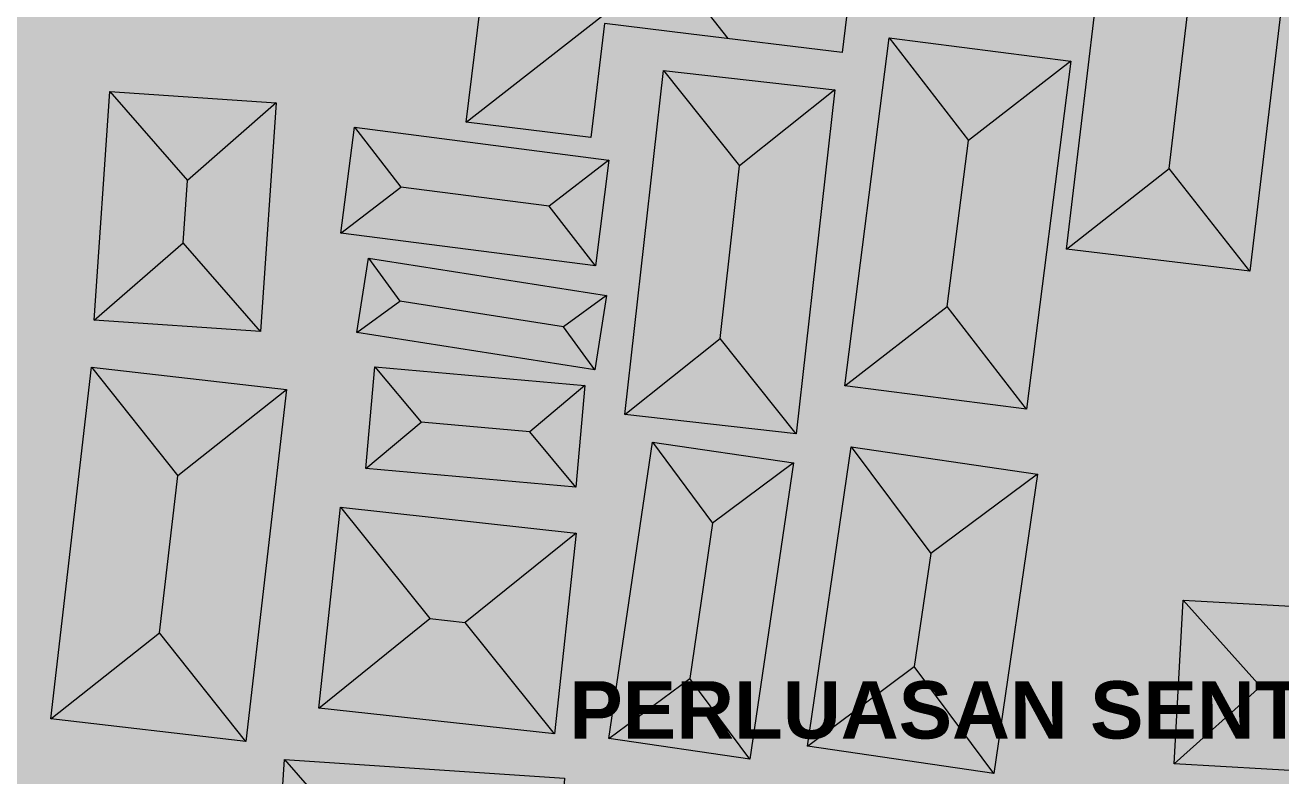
# Model space of a CAD drawing. Header units: metres. Extents: x 305909 to 307171, y 9156037 to 9156671.
# Drawn here: x 306449.9 to 306506.8, y 9156467 to 9156501 of the extents above; entities that cross this region are included whole.
import ezdxf
from ezdxf.enums import TextEntityAlignment as Align

# ---------------------------------------------------------------- set-up
doc = ezdxf.new("R2010")
doc.units = ezdxf.units.M
for name, color, linetype, lineweight, true_color in [('B-BANGUNAN_PERMUKIMAN', 7, 'Continuous', 13, 0xf0cd8c), ('B-BAYANGAN', 7, 'Continuous', 0, 0x76786c), ('T-BANGUNAN_KLASTER_PERLUASAN', 7, 'Continuous', 13, 0xf3b978), ('T-LABEL_ZONA', 7, 'Continuous', 0, 0x3c3c3c), ('Z-R-UP', 7, 'Continuous', 0, 0xffecc8)]:
    doc.layers.add(name, color=color, linetype=linetype, lineweight=lineweight, true_color=true_color)
doc.styles.add('ARIALB', font='arialbd.ttf')

msp = doc.modelspace()

# ---------------------------------------------------------------- hatches: boundary and pattern name
at = {"layer": 'B-BANGUNAN_PERMUKIMAN', "true_color": 0xe18359}
h = msp.add_hatch(color=23, dxfattribs=at)
h.dxf.hatch_style = 1
h.paths.add_polyline_path([(306479.75, 9156509.103), (306479.108, 9156503.836), (306469.906, 9156496.632), (306470.535, 9156501.795), (306472.546, 9156518.305), (306479.75, 9156509.103)])
at = {"layer": 'B-BANGUNAN_PERMUKIMAN', "true_color": 0xb06646}
h = msp.add_hatch(color=25, dxfattribs=at)
h.dxf.hatch_style = 1
h.paths.add_polyline_path([(306486.941, 9156499.797), (306481.778, 9156500.425), (306479.108, 9156503.836), (306479.75, 9156509.103), (306486.774, 9156514.602), (306488.715, 9156514.366), (306486.941, 9156499.797)])
at = {"layer": 'B-BANGUNAN_PERMUKIMAN', "true_color": 0xe7875c}
h = msp.add_hatch(color=23, dxfattribs=at)
h.dxf.hatch_style = 1
h.paths.add_polyline_path([(306499.026, 9156506.856), (306502.687, 9156502.204), (306501.773, 9156494.536), (306497.121, 9156490.875), (306499.026, 9156506.856)])
at = {"layer": 'B-BANGUNAN_PERMUKIMAN', "true_color": 0xb46847}
h = msp.add_hatch(color=25, dxfattribs=at)
h.dxf.hatch_style = 1
h.paths.add_polyline_path([(306505.434, 9156489.884), (306501.773, 9156494.536), (306502.687, 9156502.204), (306507.339, 9156505.865), (306507.339, 9156505.865), (306505.434, 9156489.884)])
at = {"layer": 'B-BANGUNAN_PERMUKIMAN', "true_color": 0xb76a49}
h = msp.add_hatch(color=35, dxfattribs=at)
h.dxf.hatch_style = 1
h.paths.add_polyline_path([(306479.108, 9156503.836), (306481.778, 9156500.425), (306479.984, 9156500.644), (306476.179, 9156501.107), (306475.55, 9156495.944), (306469.906, 9156496.632), (306469.906, 9156496.632), (306479.108, 9156503.836)])
at = {"layer": 'B-BANGUNAN_PERMUKIMAN', "true_color": 0xe8875c}
h = msp.add_hatch(color=23, dxfattribs=at)
h.dxf.hatch_style = 1
h.paths.add_polyline_path([(306492.673, 9156495.808), (306491.713, 9156488.279), (306487.067, 9156484.684), (306487.067, 9156484.684), (306489.078, 9156500.453), (306492.673, 9156495.808)])
at = {"layer": 'B-BANGUNAN_PERMUKIMAN', "true_color": 0xe2835a}
h = msp.add_hatch(color=23, dxfattribs=at)
h.dxf.hatch_style = 1
h.paths.add_polyline_path([(306497.318, 9156499.402), (306492.673, 9156495.808), (306489.078, 9156500.453), (306497.318, 9156499.402)])
at = {"layer": 'B-BANGUNAN_PERMUKIMAN', "true_color": 0xb36847}
h = msp.add_hatch(color=25, dxfattribs=at)
h.dxf.hatch_style = 1
h.paths.add_polyline_path([(306495.307, 9156483.633), (306491.713, 9156488.279), (306492.673, 9156495.808), (306497.318, 9156499.402), (306495.307, 9156483.633)])
at = {"layer": 'B-BANGUNAN_PERMUKIMAN', "true_color": 0xe7875c}
h = msp.add_hatch(color=23, dxfattribs=at)
h.dxf.hatch_style = 1
h.paths.add_polyline_path([(306478.85, 9156498.974), (306482.296, 9156494.653), (306481.414, 9156486.833), (306477.092, 9156483.388), (306478.85, 9156498.974)])
at = {"layer": 'B-BANGUNAN_PERMUKIMAN', "true_color": 0xe2835a}
h = msp.add_hatch(color=23, dxfattribs=at)
h.dxf.hatch_style = 1
h.paths.add_polyline_path([(306484.32, 9156498.358), (306486.617, 9156498.098), (306486.617, 9156498.098), (306482.296, 9156494.653), (306478.85, 9156498.974), (306484.32, 9156498.358)])
at = {"layer": 'B-BANGUNAN_PERMUKIMAN', "true_color": 0xe6865b}
h = msp.add_hatch(color=23, dxfattribs=at)
h.dxf.hatch_style = 1
h.paths.add_polyline_path([(306453.755, 9156498.028), (306453.755, 9156498.028), (306457.265, 9156493.998), (306457.071, 9156491.176), (306453.041, 9156487.666), (306453.755, 9156498.028)])
at = {"layer": 'B-BANGUNAN_PERMUKIMAN', "true_color": 0xe3845a}
h = msp.add_hatch(color=23, dxfattribs=at)
h.dxf.hatch_style = 1
h.paths.add_polyline_path([(306457.265, 9156493.998), (306453.755, 9156498.028), (306461.295, 9156497.509), (306457.265, 9156493.998)])
at = {"layer": 'B-BANGUNAN_PERMUKIMAN', "true_color": 0xb46847}
h = msp.add_hatch(color=25, dxfattribs=at)
h.dxf.hatch_style = 1
h.paths.add_polyline_path([(306481.414, 9156486.833), (306482.296, 9156494.653), (306486.617, 9156498.098), (306484.859, 9156482.512), (306481.414, 9156486.833)])
at = {"layer": 'B-BANGUNAN_PERMUKIMAN', "true_color": 0xb56948}
h = msp.add_hatch(color=35, dxfattribs=at)
h.dxf.hatch_style = 1
h.paths.add_polyline_path([(306457.071, 9156491.176), (306457.265, 9156493.998), (306461.295, 9156497.509), (306460.581, 9156487.146), (306457.071, 9156491.176)])
at = {"layer": 'B-BANGUNAN_PERMUKIMAN', "true_color": 0xe8875c}
h = msp.add_hatch(color=23, dxfattribs=at)
h.dxf.hatch_style = 1
h.paths.add_polyline_path([(306464.842, 9156496.405), (306464.842, 9156496.405), (306466.935, 9156493.695), (306464.225, 9156491.602), (306464.842, 9156496.405)])
at = {"layer": 'B-BANGUNAN_PERMUKIMAN', "true_color": 0xe2835a}
h = msp.add_hatch(color=23, dxfattribs=at)
h.dxf.hatch_style = 1
h.paths.add_polyline_path([(306476.378, 9156494.923), (306476.378, 9156494.923), (306473.668, 9156492.83), (306466.935, 9156493.695), (306464.842, 9156496.405), (306474.616, 9156495.15), (306476.378, 9156494.923)])
at = {"layer": 'B-BANGUNAN_PERMUKIMAN', "true_color": 0xb36847}
h = msp.add_hatch(color=25, dxfattribs=at)
h.dxf.hatch_style = 1
h.paths.add_polyline_path([(306473.668, 9156492.83), (306476.378, 9156494.923), (306475.761, 9156490.121), (306473.668, 9156492.83)])
at = {"layer": 'B-BANGUNAN_PERMUKIMAN', "true_color": 0xb96c49}
h = msp.add_hatch(color=35, dxfattribs=at)
h.dxf.hatch_style = 1
h.paths.add_polyline_path([(306501.773, 9156494.536), (306505.434, 9156489.884), (306497.121, 9156490.875), (306501.773, 9156494.536)])
h = msp.add_hatch(color=35, dxfattribs=at)
h.dxf.hatch_style = 1
h.paths.add_polyline_path([(306464.225, 9156491.602), (306466.935, 9156493.695), (306473.668, 9156492.83), (306475.761, 9156490.121), (306464.225, 9156491.602)])
at = {"layer": 'B-BANGUNAN_PERMUKIMAN', "true_color": 0xb86b49}
h = msp.add_hatch(color=35, dxfattribs=at)
h.dxf.hatch_style = 1
h.paths.add_polyline_path([(306457.071, 9156491.176), (306460.581, 9156487.146), (306460.581, 9156487.146), (306453.041, 9156487.666), (306457.071, 9156491.176)])
at = {"layer": 'B-BANGUNAN_PERMUKIMAN', "true_color": 0xe8875c}
h = msp.add_hatch(color=23, dxfattribs=at)
h.dxf.hatch_style = 1
h.paths.add_polyline_path([(306465.478, 9156490.478), (306465.478, 9156490.478), (306466.901, 9156488.526), (306464.947, 9156487.102), (306465.478, 9156490.478)])
at = {"layer": 'B-BANGUNAN_PERMUKIMAN', "true_color": 0xe18359}
h = msp.add_hatch(color=23, dxfattribs=at)
h.dxf.hatch_style = 1
h.paths.add_polyline_path([(306474.319, 9156487.362), (306466.901, 9156488.526), (306465.478, 9156490.478), (306476.272, 9156488.785), (306474.319, 9156487.362)])
at = {"layer": 'B-BANGUNAN_PERMUKIMAN', "true_color": 0xba6c4a}
h = msp.add_hatch(color=35, dxfattribs=at)
h.dxf.hatch_style = 1
h.paths.add_polyline_path([(306464.947, 9156487.102), (306466.901, 9156488.526), (306474.319, 9156487.362), (306475.742, 9156485.41), (306475.742, 9156485.409), (306464.947, 9156487.102)])
at = {"layer": 'B-BANGUNAN_PERMUKIMAN', "true_color": 0xb36847}
h = msp.add_hatch(color=25, dxfattribs=at)
h.dxf.hatch_style = 1
h.paths.add_polyline_path([(306474.319, 9156487.362), (306476.272, 9156488.785), (306475.742, 9156485.41), (306474.319, 9156487.362)])
at = {"layer": 'B-BANGUNAN_PERMUKIMAN', "true_color": 0xb96c49}
h = msp.add_hatch(color=35, dxfattribs=at)
h.dxf.hatch_style = 1
h.paths.add_polyline_path([(306491.713, 9156488.279), (306495.307, 9156483.633), (306487.067, 9156484.684), (306491.713, 9156488.279)])
h = msp.add_hatch(color=35, dxfattribs=at)
h.dxf.hatch_style = 1
h.paths.add_polyline_path([(306481.414, 9156486.833), (306484.859, 9156482.512), (306477.092, 9156483.388), (306481.414, 9156486.833)])
at = {"layer": 'B-BANGUNAN_PERMUKIMAN', "true_color": 0xe7875c}
h = msp.add_hatch(color=23, dxfattribs=at)
h.dxf.hatch_style = 1
h.paths.add_polyline_path([(306452.92, 9156485.539), (306456.828, 9156480.606), (306456.004, 9156473.499), (306451.072, 9156469.591), (306451.072, 9156469.591), (306452.92, 9156485.539)])
at = {"layer": 'B-BANGUNAN_PERMUKIMAN', "true_color": 0xe2835a}
h = msp.add_hatch(color=23, dxfattribs=at)
h.dxf.hatch_style = 1
h.paths.add_polyline_path([(306461.76, 9156484.514), (306461.76, 9156484.513), (306456.828, 9156480.606), (306452.92, 9156485.539), (306461.76, 9156484.514)])
at = {"layer": 'B-BANGUNAN_PERMUKIMAN', "true_color": 0xe7865c}
h = msp.add_hatch(color=23, dxfattribs=at)
h.dxf.hatch_style = 1
h.paths.add_polyline_path([(306467.86, 9156483.037), (306465.355, 9156480.941), (306465.764, 9156485.542), (306467.86, 9156483.037)])
at = {"layer": 'B-BANGUNAN_PERMUKIMAN', "true_color": 0xe3845a}
h = msp.add_hatch(color=23, dxfattribs=at)
h.dxf.hatch_style = 1
h.paths.add_polyline_path([(306475.289, 9156484.696), (306472.784, 9156482.6), (306467.86, 9156483.037), (306465.764, 9156485.542), (306465.764, 9156485.543), (306475.289, 9156484.696)])
at = {"layer": 'B-BANGUNAN_PERMUKIMAN', "true_color": 0xb46847}
h = msp.add_hatch(color=25, dxfattribs=at)
h.dxf.hatch_style = 1
h.paths.add_polyline_path([(306456.004, 9156473.499), (306456.828, 9156480.606), (306461.76, 9156484.513), (306459.912, 9156468.566), (306456.004, 9156473.499)])
at = {"layer": 'B-BANGUNAN_PERMUKIMAN', "true_color": 0xb46947}
h = msp.add_hatch(color=35, dxfattribs=at)
h.dxf.hatch_style = 1
h.paths.add_polyline_path([(306472.784, 9156482.6), (306475.289, 9156484.696), (306474.88, 9156480.095), (306472.784, 9156482.6)])
at = {"layer": 'B-BANGUNAN_PERMUKIMAN', "true_color": 0xb86b49}
h = msp.add_hatch(color=35, dxfattribs=at)
h.dxf.hatch_style = 1
h.paths.add_polyline_path([(306467.86, 9156483.037), (306472.784, 9156482.6), (306474.88, 9156480.095), (306465.355, 9156480.941), (306465.355, 9156480.941), (306467.86, 9156483.037)])
at = {"layer": 'B-BANGUNAN_PERMUKIMAN', "true_color": 0xe8875c}
h = msp.add_hatch(color=23, dxfattribs=at)
h.dxf.hatch_style = 1
h.paths.add_polyline_path([(306478.349, 9156482.13), (306481.075, 9156478.466), (306480.042, 9156471.429), (306476.378, 9156468.703), (306478.349, 9156482.13)])
at = {"layer": 'B-BANGUNAN_PERMUKIMAN', "true_color": 0xe18359}
h = msp.add_hatch(color=23, dxfattribs=at)
h.dxf.hatch_style = 1
h.paths.add_polyline_path([(306481.075, 9156478.466), (306478.349, 9156482.13), (306484.738, 9156481.192), (306481.075, 9156478.466)])
at = {"layer": 'B-BANGUNAN_PERMUKIMAN', "true_color": 0xe8875c}
h = msp.add_hatch(color=23, dxfattribs=at)
h.dxf.hatch_style = 1
h.paths.add_polyline_path([(306487.358, 9156481.926), (306490.966, 9156477.082), (306490.218, 9156471.961), (306485.374, 9156468.353), (306487.358, 9156481.926)])
at = {"layer": 'B-BANGUNAN_PERMUKIMAN', "true_color": 0xe18359}
h = msp.add_hatch(color=23, dxfattribs=at)
h.dxf.hatch_style = 1
h.paths.add_polyline_path([(306490.966, 9156477.082), (306487.358, 9156481.926), (306495.81, 9156480.69), (306495.81, 9156480.69), (306490.966, 9156477.082)])
at = {"layer": 'B-BANGUNAN_PERMUKIMAN', "true_color": 0xb36847}
h = msp.add_hatch(color=25, dxfattribs=at)
h.dxf.hatch_style = 1
h.paths.add_polyline_path([(306480.042, 9156471.429), (306481.075, 9156478.466), (306484.738, 9156481.192), (306484.739, 9156481.192), (306482.768, 9156467.765), (306480.042, 9156471.429)])
h = msp.add_hatch(color=25, dxfattribs=at)
h.dxf.hatch_style = 1
h.paths.add_polyline_path([(306490.218, 9156471.961), (306490.966, 9156477.082), (306495.81, 9156480.69), (306493.825, 9156467.117), (306490.218, 9156471.961)])
at = {"layer": 'B-BANGUNAN_PERMUKIMAN', "true_color": 0xe7865c}
h = msp.add_hatch(color=23, dxfattribs=at)
h.dxf.hatch_style = 1
h.paths.add_polyline_path([(306468.26, 9156474.137), (306463.216, 9156470.083), (306464.207, 9156479.181), (306468.26, 9156474.137)])
at = {"layer": 'B-BANGUNAN_PERMUKIMAN', "true_color": 0xe2845a}
h = msp.add_hatch(color=23, dxfattribs=at)
h.dxf.hatch_style = 1
h.paths.add_polyline_path([(306469.852, 9156473.963), (306468.26, 9156474.137), (306464.207, 9156479.181), (306464.207, 9156479.181), (306474.896, 9156478.016), (306469.852, 9156473.963)])
at = {"layer": 'B-BANGUNAN_PERMUKIMAN', "true_color": 0xb46947}
h = msp.add_hatch(color=35, dxfattribs=at)
h.dxf.hatch_style = 1
h.paths.add_polyline_path([(306473.905, 9156468.919), (306469.852, 9156473.963), (306474.896, 9156478.016), (306473.905, 9156468.919)])
at = {"layer": 'B-BANGUNAN_PERMUKIMAN', "true_color": 0xe6865b}
h = msp.add_hatch(color=23, dxfattribs=at)
h.dxf.hatch_style = 1
h.paths.add_polyline_path([(306505.919, 9156471.054), (306501.995, 9156467.55), (306502.415, 9156474.978), (306505.919, 9156471.054)])
at = {"layer": 'B-BANGUNAN_PERMUKIMAN', "true_color": 0xe3845a}
h = msp.add_hatch(color=23, dxfattribs=at)
h.dxf.hatch_style = 1
h.paths.add_polyline_path([(306506.905, 9156470.998), (306505.919, 9156471.054), (306502.415, 9156474.978), (306510.829, 9156474.502), (306506.905, 9156470.998)])
at = {"layer": 'B-BANGUNAN_PERMUKIMAN', "true_color": 0xb96b49}
h = msp.add_hatch(color=35, dxfattribs=at)
h.dxf.hatch_style = 1
h.paths.add_polyline_path([(306463.216, 9156470.083), (306468.26, 9156474.137), (306469.852, 9156473.963), (306473.905, 9156468.919), (306463.216, 9156470.083)])
at = {"layer": 'B-BANGUNAN_PERMUKIMAN', "true_color": 0xb96c49}
h = msp.add_hatch(color=35, dxfattribs=at)
h.dxf.hatch_style = 1
h.paths.add_polyline_path([(306456.004, 9156473.499), (306459.912, 9156468.566), (306451.072, 9156469.591), (306456.004, 9156473.499)])
at = {"layer": 'B-BANGUNAN_PERMUKIMAN', "true_color": 0xba6c4a}
h = msp.add_hatch(color=35, dxfattribs=at)
h.dxf.hatch_style = 1
h.paths.add_polyline_path([(306485.374, 9156468.353), (306490.218, 9156471.961), (306493.825, 9156467.117), (306493.825, 9156467.117), (306485.374, 9156468.353)])
h = msp.add_hatch(color=35, dxfattribs=at)
h.dxf.hatch_style = 1
h.paths.add_polyline_path([(306476.378, 9156468.703), (306480.042, 9156471.429), (306482.768, 9156467.765), (306482.768, 9156467.765), (306476.378, 9156468.703)])
at = {"layer": 'B-BANGUNAN_PERMUKIMAN', "true_color": 0xb86b49}
h = msp.add_hatch(color=35, dxfattribs=at)
h.dxf.hatch_style = 1
h.paths.add_polyline_path([(306501.995, 9156467.55), (306501.995, 9156467.55), (306505.919, 9156471.054), (306506.905, 9156470.998), (306510.408, 9156467.073), (306501.995, 9156467.55)])
at = {"layer": 'B-BANGUNAN_PERMUKIMAN', "true_color": 0xe6865b}
h = msp.add_hatch(color=23, dxfattribs=at)
h.dxf.hatch_style = 1
h.paths.add_polyline_path([(306466.266, 9156462.494), (306461.01, 9156457.895), (306461.667, 9156467.751), (306466.266, 9156462.494)])
at = {"layer": 'B-BANGUNAN_PERMUKIMAN', "true_color": 0xe3845a}
h = msp.add_hatch(color=23, dxfattribs=at)
h.dxf.hatch_style = 1
h.paths.add_polyline_path([(306474.367, 9156466.904), (306469.111, 9156462.305), (306466.266, 9156462.494), (306461.667, 9156467.751), (306474.367, 9156466.904)])
at = {"layer": 'B-BAYANGAN', "true_color": 0x76786c}
h = msp.add_hatch(color=8, dxfattribs=at)
h.dxf.hatch_style = 1
h.paths.add_polyline_path([(306489.465, 9156513.616), (306487.691, 9156499.047), (306480.734, 9156499.894), (306476.929, 9156500.357), (306476.3, 9156495.194), (306470.656, 9156495.882), (306471.285, 9156501.045), (306473.296, 9156517.555), (306482.745, 9156516.404), (306482.509, 9156514.463), (306489.465, 9156513.616)])
h = msp.add_hatch(color=8, dxfattribs=at)
h.dxf.hatch_style = 1
h.paths.add_polyline_path([(306489.465, 9156513.616), (306487.691, 9156499.047), (306480.734, 9156499.894), (306476.929, 9156500.357), (306476.3, 9156495.194), (306470.656, 9156495.882), (306471.285, 9156501.045), (306473.296, 9156517.555), (306482.745, 9156516.404), (306482.509, 9156514.463), (306489.465, 9156513.616)])
h = msp.add_hatch(color=8, dxfattribs=at)
h.dxf.hatch_style = 1
h.paths.add_polyline_path([(306508.09, 9156505.115), (306506.185, 9156489.134), (306497.871, 9156490.125), (306499.776, 9156506.106), (306508.09, 9156505.115)])
h = msp.add_hatch(color=8, dxfattribs=at)
h.dxf.hatch_style = 1
h.paths.add_polyline_path([(306508.09, 9156505.115), (306506.185, 9156489.134), (306497.871, 9156490.125), (306499.776, 9156506.106), (306508.09, 9156505.115)])
h = msp.add_hatch(color=8, dxfattribs=at)
h.dxf.hatch_style = 1
h.paths.add_polyline_path([(306498.068, 9156498.652), (306496.057, 9156482.883), (306487.817, 9156483.934), (306489.828, 9156499.703), (306498.068, 9156498.652)])
h = msp.add_hatch(color=8, dxfattribs=at)
h.dxf.hatch_style = 1
h.paths.add_polyline_path([(306498.068, 9156498.652), (306496.057, 9156482.883), (306487.817, 9156483.934), (306489.828, 9156499.703), (306498.068, 9156498.652)])
h = msp.add_hatch(color=8, dxfattribs=at)
h.dxf.hatch_style = 1
h.paths.add_polyline_path([(306487.367, 9156497.348), (306485.609, 9156481.762), (306477.842, 9156482.638), (306479.6, 9156498.225), (306487.367, 9156497.348)])
h = msp.add_hatch(color=8, dxfattribs=at)
h.dxf.hatch_style = 1
h.paths.add_polyline_path([(306487.367, 9156497.348), (306485.609, 9156481.762), (306477.842, 9156482.638), (306479.6, 9156498.225), (306487.367, 9156497.348)])
h = msp.add_hatch(color=8, dxfattribs=at)
h.dxf.hatch_style = 1
h.paths.add_polyline_path([(306462.045, 9156496.759), (306461.331, 9156486.396), (306453.79, 9156486.916), (306454.505, 9156497.279), (306462.045, 9156496.759)])
h = msp.add_hatch(color=8, dxfattribs=at)
h.dxf.hatch_style = 1
h.paths.add_polyline_path([(306462.045, 9156496.759), (306461.331, 9156486.396), (306453.79, 9156486.916), (306454.505, 9156497.279), (306462.045, 9156496.759)])
h = msp.add_hatch(color=8, dxfattribs=at)
h.dxf.hatch_style = 1
h.paths.add_polyline_path([(306477.128, 9156494.173), (306476.511, 9156489.371), (306464.975, 9156490.852), (306465.592, 9156495.655), (306477.128, 9156494.173)])
h = msp.add_hatch(color=8, dxfattribs=at)
h.dxf.hatch_style = 1
h.paths.add_polyline_path([(306477.128, 9156494.173), (306476.511, 9156489.371), (306464.975, 9156490.852), (306465.592, 9156495.655), (306477.128, 9156494.173)])
h = msp.add_hatch(color=8, dxfattribs=at)
h.dxf.hatch_style = 1
h.paths.add_polyline_path([(306477.022, 9156488.035), (306476.492, 9156484.659), (306465.697, 9156486.352), (306466.227, 9156489.728), (306477.022, 9156488.035)])
h = msp.add_hatch(color=8, dxfattribs=at)
h.dxf.hatch_style = 1
h.paths.add_polyline_path([(306477.022, 9156488.035), (306476.492, 9156484.659), (306465.697, 9156486.352), (306466.227, 9156489.728), (306477.022, 9156488.035)])
h = msp.add_hatch(color=8, dxfattribs=at)
h.dxf.hatch_style = 1
h.paths.add_polyline_path([(306462.51, 9156483.764), (306460.662, 9156467.816), (306451.821, 9156468.841), (306453.67, 9156484.789), (306462.51, 9156483.764)])
h = msp.add_hatch(color=8, dxfattribs=at)
h.dxf.hatch_style = 1
h.paths.add_polyline_path([(306462.51, 9156483.764), (306460.662, 9156467.816), (306451.821, 9156468.841), (306453.67, 9156484.789), (306462.51, 9156483.764)])
h = msp.add_hatch(color=8, dxfattribs=at)
h.dxf.hatch_style = 1
h.paths.add_polyline_path([(306476.039, 9156483.946), (306475.63, 9156479.345), (306466.105, 9156480.191), (306466.514, 9156484.793), (306476.039, 9156483.946)])
h = msp.add_hatch(color=8, dxfattribs=at)
h.dxf.hatch_style = 1
h.paths.add_polyline_path([(306476.039, 9156483.946), (306475.63, 9156479.345), (306466.105, 9156480.191), (306466.514, 9156484.793), (306476.039, 9156483.946)])
h = msp.add_hatch(color=8, dxfattribs=at)
h.dxf.hatch_style = 1
h.paths.add_polyline_path([(306485.489, 9156480.442), (306483.518, 9156467.015), (306477.128, 9156467.953), (306479.099, 9156481.38), (306485.489, 9156480.442)])
h = msp.add_hatch(color=8, dxfattribs=at)
h.dxf.hatch_style = 1
h.paths.add_polyline_path([(306485.489, 9156480.442), (306483.518, 9156467.015), (306477.128, 9156467.953), (306479.099, 9156481.38), (306485.489, 9156480.442)])
h = msp.add_hatch(color=8, dxfattribs=at)
h.dxf.hatch_style = 1
h.paths.add_polyline_path([(306496.56, 9156479.94), (306494.575, 9156466.367), (306486.124, 9156467.603), (306488.108, 9156481.176), (306496.56, 9156479.94)])
h = msp.add_hatch(color=8, dxfattribs=at)
h.dxf.hatch_style = 1
h.paths.add_polyline_path([(306496.56, 9156479.94), (306494.575, 9156466.367), (306486.124, 9156467.603), (306488.108, 9156481.176), (306496.56, 9156479.94)])
h = msp.add_hatch(color=8, dxfattribs=at)
h.dxf.hatch_style = 1
h.paths.add_polyline_path([(306475.646, 9156477.266), (306474.655, 9156468.169), (306463.966, 9156469.333), (306464.957, 9156478.431), (306475.646, 9156477.266)])
h = msp.add_hatch(color=8, dxfattribs=at)
h.dxf.hatch_style = 1
h.paths.add_polyline_path([(306475.646, 9156477.266), (306474.655, 9156468.169), (306463.966, 9156469.333), (306464.957, 9156478.431), (306475.646, 9156477.266)])
h = msp.add_hatch(color=8, dxfattribs=at)
h.dxf.hatch_style = 1
h.paths.add_polyline_path([(306511.579, 9156473.752), (306511.158, 9156466.323), (306502.745, 9156466.799), (306503.165, 9156474.228), (306511.579, 9156473.752)])
h = msp.add_hatch(color=8, dxfattribs=at)
h.dxf.hatch_style = 1
h.paths.add_polyline_path([(306511.579, 9156473.752), (306511.158, 9156466.323), (306502.745, 9156466.799), (306503.165, 9156474.228), (306511.579, 9156473.752)])
at = {"layer": 'T-BANGUNAN_KLASTER_PERLUASAN', "true_color": 0xf7ad64}
h = msp.add_hatch(color=21, dxfattribs=at)
h.dxf.hatch_style = 1
h.paths.add_polyline_path([(306479.75, 9156509.103), (306479.108, 9156503.836), (306469.906, 9156496.632), (306470.535, 9156501.795), (306472.546, 9156518.305), (306479.75, 9156509.103)])
at = {"layer": 'T-BANGUNAN_KLASTER_PERLUASAN', "true_color": 0xc1874e}
h = msp.add_hatch(color=23, dxfattribs=at)
h.dxf.hatch_style = 1
h.paths.add_polyline_path([(306486.941, 9156499.797), (306481.778, 9156500.425), (306479.108, 9156503.836), (306479.75, 9156509.103), (306486.774, 9156514.602), (306488.715, 9156514.366), (306486.941, 9156499.797)])
at = {"layer": 'T-BANGUNAN_KLASTER_PERLUASAN', "true_color": 0xfeb167}
h = msp.add_hatch(color=31, dxfattribs=at)
h.dxf.hatch_style = 1
h.paths.add_polyline_path([(306499.026, 9156506.856), (306502.687, 9156502.204), (306501.773, 9156494.536), (306497.121, 9156490.875), (306499.026, 9156506.856)])
at = {"layer": 'T-BANGUNAN_KLASTER_PERLUASAN', "true_color": 0xc58a50}
h = msp.add_hatch(color=23, dxfattribs=at)
h.dxf.hatch_style = 1
h.paths.add_polyline_path([(306505.434, 9156489.884), (306501.773, 9156494.536), (306502.687, 9156502.204), (306507.339, 9156505.865), (306507.339, 9156505.865), (306505.434, 9156489.884)])
at = {"layer": 'T-BANGUNAN_KLASTER_PERLUASAN', "true_color": 0xc98c51}
h = msp.add_hatch(color=23, dxfattribs=at)
h.dxf.hatch_style = 1
h.paths.add_polyline_path([(306479.108, 9156503.836), (306481.778, 9156500.425), (306479.984, 9156500.644), (306476.179, 9156501.107), (306475.55, 9156495.944), (306469.906, 9156496.632), (306469.906, 9156496.632), (306479.108, 9156503.836)])
at = {"layer": 'T-BANGUNAN_KLASTER_PERLUASAN', "true_color": 0xfeb167}
h = msp.add_hatch(color=31, dxfattribs=at)
h.dxf.hatch_style = 1
h.paths.add_polyline_path([(306492.673, 9156495.808), (306491.713, 9156488.279), (306487.067, 9156484.684), (306487.067, 9156484.684), (306489.078, 9156500.453), (306492.673, 9156495.808)])
at = {"layer": 'T-BANGUNAN_KLASTER_PERLUASAN', "true_color": 0xf8ad65}
h = msp.add_hatch(color=21, dxfattribs=at)
h.dxf.hatch_style = 1
h.paths.add_polyline_path([(306497.318, 9156499.402), (306492.673, 9156495.808), (306489.078, 9156500.453), (306497.318, 9156499.402)])
at = {"layer": 'T-BANGUNAN_KLASTER_PERLUASAN', "true_color": 0xc58a50}
h = msp.add_hatch(color=23, dxfattribs=at)
h.dxf.hatch_style = 1
h.paths.add_polyline_path([(306495.307, 9156483.633), (306491.713, 9156488.279), (306492.673, 9156495.808), (306497.318, 9156499.402), (306495.307, 9156483.633)])
at = {"layer": 'T-BANGUNAN_KLASTER_PERLUASAN', "true_color": 0xfeb167}
h = msp.add_hatch(color=31, dxfattribs=at)
h.dxf.hatch_style = 1
h.paths.add_polyline_path([(306478.85, 9156498.974), (306482.296, 9156494.653), (306481.414, 9156486.833), (306477.092, 9156483.388), (306478.85, 9156498.974)])
at = {"layer": 'T-BANGUNAN_KLASTER_PERLUASAN', "true_color": 0xf8ad65}
h = msp.add_hatch(color=21, dxfattribs=at)
h.dxf.hatch_style = 1
h.paths.add_polyline_path([(306484.32, 9156498.358), (306486.617, 9156498.098), (306486.617, 9156498.098), (306482.296, 9156494.653), (306478.85, 9156498.974), (306484.32, 9156498.358)])
at = {"layer": 'T-BANGUNAN_KLASTER_PERLUASAN', "true_color": 0xfdb167}
h = msp.add_hatch(color=31, dxfattribs=at)
h.dxf.hatch_style = 1
h.paths.add_polyline_path([(306453.755, 9156498.028), (306453.755, 9156498.028), (306457.265, 9156493.998), (306457.071, 9156491.176), (306453.041, 9156487.666), (306453.755, 9156498.028)])
at = {"layer": 'T-BANGUNAN_KLASTER_PERLUASAN', "true_color": 0xf9ae65}
h = msp.add_hatch(color=21, dxfattribs=at)
h.dxf.hatch_style = 1
h.paths.add_polyline_path([(306457.265, 9156493.998), (306453.755, 9156498.028), (306461.295, 9156497.509), (306457.265, 9156493.998)])
at = {"layer": 'T-BANGUNAN_KLASTER_PERLUASAN', "true_color": 0xc58a50}
h = msp.add_hatch(color=23, dxfattribs=at)
h.dxf.hatch_style = 1
h.paths.add_polyline_path([(306481.414, 9156486.833), (306482.296, 9156494.653), (306486.617, 9156498.098), (306484.859, 9156482.512), (306481.414, 9156486.833)])
at = {"layer": 'T-BANGUNAN_KLASTER_PERLUASAN', "true_color": 0xc68a50}
h = msp.add_hatch(color=23, dxfattribs=at)
h.dxf.hatch_style = 1
h.paths.add_polyline_path([(306457.071, 9156491.176), (306457.265, 9156493.998), (306461.295, 9156497.509), (306460.581, 9156487.146), (306457.071, 9156491.176)])
at = {"layer": 'T-BANGUNAN_KLASTER_PERLUASAN', "true_color": 0xfeb267}
h = msp.add_hatch(color=31, dxfattribs=at)
h.dxf.hatch_style = 1
h.paths.add_polyline_path([(306464.842, 9156496.405), (306464.842, 9156496.405), (306466.935, 9156493.695), (306464.225, 9156491.602), (306464.842, 9156496.405)])
at = {"layer": 'T-BANGUNAN_KLASTER_PERLUASAN', "true_color": 0xf8ad64}
h = msp.add_hatch(color=21, dxfattribs=at)
h.dxf.hatch_style = 1
h.paths.add_polyline_path([(306476.378, 9156494.923), (306476.378, 9156494.923), (306473.668, 9156492.83), (306466.935, 9156493.695), (306464.842, 9156496.405), (306474.616, 9156495.15), (306476.378, 9156494.923)])
at = {"layer": 'T-BANGUNAN_KLASTER_PERLUASAN', "true_color": 0xc58950}
h = msp.add_hatch(color=23, dxfattribs=at)
h.dxf.hatch_style = 1
h.paths.add_polyline_path([(306473.668, 9156492.83), (306476.378, 9156494.923), (306475.761, 9156490.121), (306473.668, 9156492.83)])
at = {"layer": 'T-BANGUNAN_KLASTER_PERLUASAN', "true_color": 0xcb8e52}
h = msp.add_hatch(color=33, dxfattribs=at)
h.dxf.hatch_style = 1
h.paths.add_polyline_path([(306501.773, 9156494.536), (306505.434, 9156489.884), (306497.121, 9156490.875), (306501.773, 9156494.536)])
at = {"layer": 'T-BANGUNAN_KLASTER_PERLUASAN', "true_color": 0xcb8e53}
h = msp.add_hatch(color=33, dxfattribs=at)
h.dxf.hatch_style = 1
h.paths.add_polyline_path([(306464.225, 9156491.602), (306466.935, 9156493.695), (306473.668, 9156492.83), (306475.761, 9156490.121), (306464.225, 9156491.602)])
at = {"layer": 'T-BANGUNAN_KLASTER_PERLUASAN', "true_color": 0xca8d52}
h = msp.add_hatch(color=33, dxfattribs=at)
h.dxf.hatch_style = 1
h.paths.add_polyline_path([(306457.071, 9156491.176), (306460.581, 9156487.146), (306460.581, 9156487.146), (306453.041, 9156487.666), (306457.071, 9156491.176)])
at = {"layer": 'T-BANGUNAN_KLASTER_PERLUASAN', "true_color": 0xffb267}
h = msp.add_hatch(color=31, dxfattribs=at)
h.dxf.hatch_style = 1
h.paths.add_polyline_path([(306465.478, 9156490.478), (306465.478, 9156490.478), (306466.901, 9156488.526), (306464.947, 9156487.102), (306465.478, 9156490.478)])
at = {"layer": 'T-BANGUNAN_KLASTER_PERLUASAN', "true_color": 0xf7ac64}
h = msp.add_hatch(color=21, dxfattribs=at)
h.dxf.hatch_style = 1
h.paths.add_polyline_path([(306474.319, 9156487.362), (306466.901, 9156488.526), (306465.478, 9156490.478), (306476.272, 9156488.785), (306474.319, 9156487.362)])
at = {"layer": 'T-BANGUNAN_KLASTER_PERLUASAN', "true_color": 0xcc8f53}
h = msp.add_hatch(color=33, dxfattribs=at)
h.dxf.hatch_style = 1
h.paths.add_polyline_path([(306464.947, 9156487.102), (306466.901, 9156488.526), (306474.319, 9156487.362), (306475.742, 9156485.41), (306475.742, 9156485.409), (306464.947, 9156487.102)])
at = {"layer": 'T-BANGUNAN_KLASTER_PERLUASAN', "true_color": 0xc48950}
h = msp.add_hatch(color=23, dxfattribs=at)
h.dxf.hatch_style = 1
h.paths.add_polyline_path([(306474.319, 9156487.362), (306476.272, 9156488.785), (306475.742, 9156485.41), (306474.319, 9156487.362)])
at = {"layer": 'T-BANGUNAN_KLASTER_PERLUASAN', "true_color": 0xcb8e52}
h = msp.add_hatch(color=33, dxfattribs=at)
h.dxf.hatch_style = 1
h.paths.add_polyline_path([(306491.713, 9156488.279), (306495.307, 9156483.633), (306487.067, 9156484.684), (306491.713, 9156488.279)])
h = msp.add_hatch(color=33, dxfattribs=at)
h.dxf.hatch_style = 1
h.paths.add_polyline_path([(306481.414, 9156486.833), (306484.859, 9156482.512), (306477.092, 9156483.388), (306481.414, 9156486.833)])
at = {"layer": 'T-BANGUNAN_KLASTER_PERLUASAN', "true_color": 0xfeb167}
h = msp.add_hatch(color=31, dxfattribs=at)
h.dxf.hatch_style = 1
h.paths.add_polyline_path([(306452.92, 9156485.539), (306456.828, 9156480.606), (306456.004, 9156473.499), (306451.072, 9156469.591), (306451.072, 9156469.591), (306452.92, 9156485.539)])
at = {"layer": 'T-BANGUNAN_KLASTER_PERLUASAN', "true_color": 0xf8ad65}
h = msp.add_hatch(color=21, dxfattribs=at)
h.dxf.hatch_style = 1
h.paths.add_polyline_path([(306461.76, 9156484.514), (306461.76, 9156484.513), (306456.828, 9156480.606), (306452.92, 9156485.539), (306461.76, 9156484.514)])
at = {"layer": 'T-BANGUNAN_KLASTER_PERLUASAN', "true_color": 0xfdb167}
h = msp.add_hatch(color=31, dxfattribs=at)
h.dxf.hatch_style = 1
h.paths.add_polyline_path([(306467.86, 9156483.037), (306465.355, 9156480.941), (306465.764, 9156485.542), (306467.86, 9156483.037)])
at = {"layer": 'T-BANGUNAN_KLASTER_PERLUASAN', "true_color": 0xf9ae65}
h = msp.add_hatch(color=21, dxfattribs=at)
h.dxf.hatch_style = 1
h.paths.add_polyline_path([(306475.289, 9156484.696), (306472.784, 9156482.6), (306467.86, 9156483.037), (306465.764, 9156485.542), (306465.764, 9156485.543), (306475.289, 9156484.696)])
at = {"layer": 'T-BANGUNAN_KLASTER_PERLUASAN', "true_color": 0xc58a50}
h = msp.add_hatch(color=23, dxfattribs=at)
h.dxf.hatch_style = 1
h.paths.add_polyline_path([(306456.004, 9156473.499), (306456.828, 9156480.606), (306461.76, 9156484.513), (306459.912, 9156468.566), (306456.004, 9156473.499)])
at = {"layer": 'T-BANGUNAN_KLASTER_PERLUASAN', "true_color": 0xc68a50}
h = msp.add_hatch(color=23, dxfattribs=at)
h.dxf.hatch_style = 1
h.paths.add_polyline_path([(306472.784, 9156482.6), (306475.289, 9156484.696), (306474.88, 9156480.095), (306472.784, 9156482.6)])
at = {"layer": 'T-BANGUNAN_KLASTER_PERLUASAN', "true_color": 0xca8d52}
h = msp.add_hatch(color=33, dxfattribs=at)
h.dxf.hatch_style = 1
h.paths.add_polyline_path([(306467.86, 9156483.037), (306472.784, 9156482.6), (306474.88, 9156480.095), (306465.355, 9156480.941), (306465.355, 9156480.941), (306467.86, 9156483.037)])
at = {"layer": 'T-BANGUNAN_KLASTER_PERLUASAN', "true_color": 0xffb267}
h = msp.add_hatch(color=31, dxfattribs=at)
h.dxf.hatch_style = 1
h.paths.add_polyline_path([(306478.349, 9156482.13), (306481.075, 9156478.466), (306480.042, 9156471.429), (306476.378, 9156468.703), (306478.349, 9156482.13)])
at = {"layer": 'T-BANGUNAN_KLASTER_PERLUASAN', "true_color": 0xf7ad64}
h = msp.add_hatch(color=21, dxfattribs=at)
h.dxf.hatch_style = 1
h.paths.add_polyline_path([(306481.075, 9156478.466), (306478.349, 9156482.13), (306484.738, 9156481.192), (306481.075, 9156478.466)])
at = {"layer": 'T-BANGUNAN_KLASTER_PERLUASAN', "true_color": 0xfeb267}
h = msp.add_hatch(color=31, dxfattribs=at)
h.dxf.hatch_style = 1
h.paths.add_polyline_path([(306487.358, 9156481.926), (306490.966, 9156477.082), (306490.218, 9156471.961), (306485.374, 9156468.353), (306487.358, 9156481.926)])
at = {"layer": 'T-BANGUNAN_KLASTER_PERLUASAN', "true_color": 0xf7ad64}
h = msp.add_hatch(color=21, dxfattribs=at)
h.dxf.hatch_style = 1
h.paths.add_polyline_path([(306490.966, 9156477.082), (306487.358, 9156481.926), (306495.81, 9156480.69), (306495.81, 9156480.69), (306490.966, 9156477.082)])
at = {"layer": 'T-BANGUNAN_KLASTER_PERLUASAN', "true_color": 0xc48950}
h = msp.add_hatch(color=23, dxfattribs=at)
h.dxf.hatch_style = 1
h.paths.add_polyline_path([(306480.042, 9156471.429), (306481.075, 9156478.466), (306484.738, 9156481.192), (306484.739, 9156481.192), (306482.768, 9156467.765), (306480.042, 9156471.429)])
at = {"layer": 'T-BANGUNAN_KLASTER_PERLUASAN', "true_color": 0xc58950}
h = msp.add_hatch(color=23, dxfattribs=at)
h.dxf.hatch_style = 1
h.paths.add_polyline_path([(306490.218, 9156471.961), (306490.966, 9156477.082), (306495.81, 9156480.69), (306493.825, 9156467.117), (306490.218, 9156471.961)])
at = {"layer": 'T-BANGUNAN_KLASTER_PERLUASAN', "true_color": 0xfeb167}
h = msp.add_hatch(color=31, dxfattribs=at)
h.dxf.hatch_style = 1
h.paths.add_polyline_path([(306468.26, 9156474.137), (306463.216, 9156470.083), (306464.207, 9156479.181), (306468.26, 9156474.137)])
at = {"layer": 'T-BANGUNAN_KLASTER_PERLUASAN', "true_color": 0xf8ad65}
h = msp.add_hatch(color=21, dxfattribs=at)
h.dxf.hatch_style = 1
h.paths.add_polyline_path([(306469.852, 9156473.963), (306468.26, 9156474.137), (306464.207, 9156479.181), (306464.207, 9156479.181), (306474.896, 9156478.016), (306469.852, 9156473.963)])
at = {"layer": 'T-BANGUNAN_KLASTER_PERLUASAN', "true_color": 0xc58a50}
h = msp.add_hatch(color=23, dxfattribs=at)
h.dxf.hatch_style = 1
h.paths.add_polyline_path([(306473.905, 9156468.919), (306469.852, 9156473.963), (306474.896, 9156478.016), (306473.905, 9156468.919)])
at = {"layer": 'T-BANGUNAN_KLASTER_PERLUASAN', "true_color": 0xfcb066}
h = msp.add_hatch(color=31, dxfattribs=at)
h.dxf.hatch_style = 1
h.paths.add_polyline_path([(306505.919, 9156471.054), (306501.995, 9156467.55), (306502.415, 9156474.978), (306505.919, 9156471.054)])
at = {"layer": 'T-BANGUNAN_KLASTER_PERLUASAN', "true_color": 0xfaae65}
h = msp.add_hatch(color=21, dxfattribs=at)
h.dxf.hatch_style = 1
h.paths.add_polyline_path([(306506.905, 9156470.998), (306505.919, 9156471.054), (306502.415, 9156474.978), (306510.829, 9156474.502), (306506.905, 9156470.998)])
at = {"layer": 'T-BANGUNAN_KLASTER_PERLUASAN', "true_color": 0xcb8e52}
h = msp.add_hatch(color=33, dxfattribs=at)
h.dxf.hatch_style = 1
h.paths.add_polyline_path([(306463.216, 9156470.083), (306468.26, 9156474.137), (306469.852, 9156473.963), (306473.905, 9156468.919), (306463.216, 9156470.083)])
h = msp.add_hatch(color=33, dxfattribs=at)
h.dxf.hatch_style = 1
h.paths.add_polyline_path([(306456.004, 9156473.499), (306459.912, 9156468.566), (306451.072, 9156469.591), (306456.004, 9156473.499)])
at = {"layer": 'T-BANGUNAN_KLASTER_PERLUASAN', "true_color": 0xcc8e53}
h = msp.add_hatch(color=33, dxfattribs=at)
h.dxf.hatch_style = 1
h.paths.add_polyline_path([(306485.374, 9156468.353), (306490.218, 9156471.961), (306493.825, 9156467.117), (306493.825, 9156467.117), (306485.374, 9156468.353)])
h = msp.add_hatch(color=33, dxfattribs=at)
h.dxf.hatch_style = 1
h.paths.add_polyline_path([(306476.378, 9156468.703), (306480.042, 9156471.429), (306482.768, 9156467.765), (306482.768, 9156467.765), (306476.378, 9156468.703)])
at = {"layer": 'T-BANGUNAN_KLASTER_PERLUASAN', "true_color": 0xc98d52}
h = msp.add_hatch(color=33, dxfattribs=at)
h.dxf.hatch_style = 1
h.paths.add_polyline_path([(306501.995, 9156467.55), (306501.995, 9156467.55), (306505.919, 9156471.054), (306506.905, 9156470.998), (306510.408, 9156467.073), (306501.995, 9156467.55)])
at = {"layer": 'T-BANGUNAN_KLASTER_PERLUASAN', "true_color": 0xfdb167}
h = msp.add_hatch(color=31, dxfattribs=at)
h.dxf.hatch_style = 1
h.paths.add_polyline_path([(306466.266, 9156462.494), (306461.01, 9156457.895), (306461.667, 9156467.751), (306466.266, 9156462.494)])
at = {"layer": 'T-BANGUNAN_KLASTER_PERLUASAN', "true_color": 0xf9ae65}
h = msp.add_hatch(color=21, dxfattribs=at)
h.dxf.hatch_style = 1
h.paths.add_polyline_path([(306474.367, 9156466.904), (306469.111, 9156462.305), (306466.266, 9156462.494), (306461.667, 9156467.751), (306474.367, 9156466.904)])
at = {"layer": 'Z-R-UP', "true_color": 0xeee8c4}
h = msp.add_hatch(color=254, dxfattribs=at)
h.dxf.hatch_style = 1
h.paths.add_polyline_path([(306440, 9156532.835), (306453.061, 9156530.08), (306455.788, 9156529.715), (306458.481, 9156529.505), (306471.945, 9156528.538), (306504.834, 9156523.084), (306560, 9156512.617), (306560, 9156329.629), (306536.031, 9156332.219), (306513.124, 9156334.559), (306492.355, 9156337.55), (306485.257, 9156338.295), (306440.226, 9156340.291), (306440, 9156340.326), (306440, 9156380), (306440, 9156532.835), (306440, 9156532.835)])

# ---------------------------------------------------------------- linework, layer by layer
at = {"layer": 'B-BANGUNAN_PERMUKIMAN', "color": 17, "lineweight": 9, "true_color": 0x71422d}
for p, q in [((306469.906, 9156496.632), (306479.108, 9156503.836)), ((306481.778, 9156500.425), (306479.108, 9156503.836)), ((306501.773, 9156494.536), (306502.687, 9156502.204)), ((306489.078, 9156500.453), (306492.673, 9156495.808)), ((306497.318, 9156499.402), (306492.673, 9156495.808)), ((306478.85, 9156498.974), (306482.296, 9156494.653)), ((306453.755, 9156498.028), (306457.265, 9156493.998)), ((306486.617, 9156498.098), (306482.296, 9156494.653)), ((306461.295, 9156497.509), (306457.265, 9156493.998)), ((306464.842, 9156496.405), (306466.935, 9156493.695)), ((306491.713, 9156488.279), (306492.673, 9156495.808)), ((306476.378, 9156494.923), (306473.668, 9156492.83)), ((306481.414, 9156486.833), (306482.296, 9156494.653)), ((306497.121, 9156490.875), (306501.773, 9156494.536)), ((306505.434, 9156489.884), (306501.773, 9156494.536)), ((306457.071, 9156491.176), (306457.265, 9156493.998)), ((306464.225, 9156491.602), (306466.935, 9156493.695)), ((306473.668, 9156492.83), (306466.935, 9156493.695)), ((306475.761, 9156490.121), (306473.668, 9156492.83)), ((306453.041, 9156487.666), (306457.071, 9156491.176)), ((306460.581, 9156487.146), (306457.071, 9156491.176)), ((306465.478, 9156490.478), (306466.901, 9156488.526)), ((306464.947, 9156487.102), (306466.901, 9156488.526)), ((306474.319, 9156487.362), (306466.901, 9156488.526)), ((306476.272, 9156488.785), (306474.319, 9156487.362)), ((306487.067, 9156484.684), (306491.713, 9156488.279)), ((306495.307, 9156483.633), (306491.713, 9156488.279)), ((306475.742, 9156485.41), (306474.319, 9156487.362)), ((306477.092, 9156483.388), (306481.414, 9156486.833)), ((306484.859, 9156482.512), (306481.414, 9156486.833)), ((306452.92, 9156485.539), (306456.828, 9156480.606)), ((306465.764, 9156485.542), (306467.86, 9156483.037)), ((306461.76, 9156484.513), (306456.828, 9156480.606)), ((306475.289, 9156484.696), (306472.784, 9156482.6)), ((306465.355, 9156480.941), (306467.86, 9156483.037)), ((306472.784, 9156482.6), (306467.86, 9156483.037)), ((306474.88, 9156480.095), (306472.784, 9156482.6)), ((306478.349, 9156482.13), (306481.075, 9156478.466)), ((306487.358, 9156481.926), (306490.966, 9156477.082)), ((306484.738, 9156481.192), (306481.075, 9156478.466)), ((306456.004, 9156473.499), (306456.828, 9156480.606)), ((306495.81, 9156480.69), (306490.966, 9156477.082)), ((306464.207, 9156479.181), (306468.26, 9156474.137)), ((306474.896, 9156478.016), (306469.852, 9156473.963)), ((306481.075, 9156478.466), (306480.042, 9156471.429)), ((306490.966, 9156477.082), (306490.218, 9156471.961)), ((306502.415, 9156474.978), (306505.919, 9156471.054)), ((306463.216, 9156470.083), (306468.26, 9156474.137)), ((306468.26, 9156474.137), (306469.852, 9156473.963)), ((306451.072, 9156469.591), (306456.004, 9156473.499)), ((306459.912, 9156468.566), (306456.004, 9156473.499)), ((306473.905, 9156468.919), (306469.852, 9156473.963)), ((306485.374, 9156468.353), (306490.218, 9156471.961)), ((306493.825, 9156467.117), (306490.218, 9156471.961)), ((306476.378, 9156468.703), (306480.042, 9156471.429)), ((306482.768, 9156467.765), (306480.042, 9156471.429)), ((306501.995, 9156467.55), (306505.919, 9156471.054)), ((306506.905, 9156470.998), (306505.919, 9156471.054)), ((306461.667, 9156467.751), (306466.266, 9156462.494))]:
    msp.add_line(p, q, dxfattribs=at)
at = {"layer": 'B-BANGUNAN_PERMUKIMAN', "color": 17, "lineweight": 13, "true_color": 0x71422d}
for points in [[(306488.715, 9156514.366), (306486.941, 9156499.797), (306479.984, 9156500.644), (306476.179, 9156501.107), (306475.55, 9156495.944), (306469.906, 9156496.632), (306470.535, 9156501.795), (306472.546, 9156518.305), (306481.995, 9156517.154), (306481.759, 9156515.213), (306488.715, 9156514.366)], [(306507.34, 9156505.865), (306505.435, 9156489.884), (306497.121, 9156490.875), (306499.026, 9156506.856), (306507.34, 9156505.865)], [(306497.318, 9156499.402), (306495.307, 9156483.633), (306487.067, 9156484.684), (306489.078, 9156500.453), (306497.318, 9156499.402)], [(306486.617, 9156498.098), (306484.859, 9156482.512), (306477.092, 9156483.388), (306478.85, 9156498.975), (306486.617, 9156498.098)], [(306461.295, 9156497.509), (306460.581, 9156487.146), (306453.04, 9156487.666), (306453.755, 9156498.028), (306461.295, 9156497.509)], [(306476.378, 9156494.923), (306475.761, 9156490.121), (306464.225, 9156491.602), (306464.842, 9156496.405), (306476.378, 9156494.923)], [(306476.272, 9156488.785), (306475.742, 9156485.409), (306464.947, 9156487.102), (306465.477, 9156490.478), (306476.272, 9156488.785)], [(306461.76, 9156484.514), (306459.912, 9156468.566), (306451.071, 9156469.591), (306452.92, 9156485.539), (306461.76, 9156484.514)], [(306475.289, 9156484.696), (306474.88, 9156480.095), (306465.355, 9156480.941), (306465.764, 9156485.543), (306475.289, 9156484.696)], [(306484.739, 9156481.192), (306482.768, 9156467.765), (306476.378, 9156468.703), (306478.349, 9156482.13), (306484.739, 9156481.192)], [(306495.81, 9156480.69), (306493.825, 9156467.117), (306485.374, 9156468.353), (306487.358, 9156481.926), (306495.81, 9156480.69)], [(306474.896, 9156478.016), (306473.905, 9156468.919), (306463.216, 9156470.083), (306464.207, 9156479.181), (306474.896, 9156478.016)], [(306510.829, 9156474.502), (306510.408, 9156467.073), (306501.995, 9156467.549), (306502.415, 9156474.978), (306510.829, 9156474.502)], [(306474.367, 9156466.904), (306473.71, 9156457.049), (306461.01, 9156457.895), (306461.667, 9156467.751), (306474.367, 9156466.904)]]:
    msp.add_lwpolyline(points, close=True, dxfattribs=at)
at = {"layer": 'T-BANGUNAN_KLASTER_PERLUASAN', "color": 27, "lineweight": 9, "true_color": 0x7c5632}
for p, q in [((306469.906, 9156496.632), (306479.108, 9156503.836)), ((306481.778, 9156500.425), (306479.108, 9156503.836)), ((306501.773, 9156494.536), (306502.687, 9156502.204)), ((306489.078, 9156500.453), (306492.673, 9156495.808)), ((306497.318, 9156499.402), (306492.673, 9156495.808)), ((306478.85, 9156498.974), (306482.296, 9156494.653)), ((306453.755, 9156498.028), (306457.265, 9156493.998)), ((306486.617, 9156498.098), (306482.296, 9156494.653)), ((306461.295, 9156497.509), (306457.265, 9156493.998)), ((306464.842, 9156496.405), (306466.935, 9156493.695)), ((306491.713, 9156488.279), (306492.673, 9156495.808)), ((306476.378, 9156494.923), (306473.668, 9156492.83)), ((306481.414, 9156486.833), (306482.296, 9156494.653)), ((306497.121, 9156490.875), (306501.773, 9156494.536)), ((306505.434, 9156489.884), (306501.773, 9156494.536)), ((306457.071, 9156491.176), (306457.265, 9156493.998)), ((306464.225, 9156491.602), (306466.935, 9156493.695)), ((306473.668, 9156492.83), (306466.935, 9156493.695)), ((306475.761, 9156490.121), (306473.668, 9156492.83)), ((306453.041, 9156487.666), (306457.071, 9156491.176)), ((306460.581, 9156487.146), (306457.071, 9156491.176)), ((306465.478, 9156490.478), (306466.901, 9156488.526)), ((306464.947, 9156487.102), (306466.901, 9156488.526)), ((306474.319, 9156487.362), (306466.901, 9156488.526)), ((306476.272, 9156488.785), (306474.319, 9156487.362)), ((306487.067, 9156484.684), (306491.713, 9156488.279)), ((306495.307, 9156483.633), (306491.713, 9156488.279)), ((306475.742, 9156485.41), (306474.319, 9156487.362)), ((306477.092, 9156483.388), (306481.414, 9156486.833)), ((306484.859, 9156482.512), (306481.414, 9156486.833)), ((306452.92, 9156485.539), (306456.828, 9156480.606)), ((306465.764, 9156485.542), (306467.86, 9156483.037)), ((306461.76, 9156484.513), (306456.828, 9156480.606)), ((306475.289, 9156484.696), (306472.784, 9156482.6)), ((306465.355, 9156480.941), (306467.86, 9156483.037)), ((306472.784, 9156482.6), (306467.86, 9156483.037)), ((306474.88, 9156480.095), (306472.784, 9156482.6)), ((306478.349, 9156482.13), (306481.075, 9156478.466)), ((306487.358, 9156481.926), (306490.966, 9156477.082)), ((306484.738, 9156481.192), (306481.075, 9156478.466)), ((306456.004, 9156473.499), (306456.828, 9156480.606)), ((306495.81, 9156480.69), (306490.966, 9156477.082)), ((306464.207, 9156479.181), (306468.26, 9156474.137)), ((306474.896, 9156478.016), (306469.852, 9156473.963)), ((306481.075, 9156478.466), (306480.042, 9156471.429)), ((306490.966, 9156477.082), (306490.218, 9156471.961)), ((306502.415, 9156474.978), (306505.919, 9156471.054)), ((306463.216, 9156470.083), (306468.26, 9156474.137)), ((306468.26, 9156474.137), (306469.852, 9156473.963)), ((306451.072, 9156469.591), (306456.004, 9156473.499)), ((306459.912, 9156468.566), (306456.004, 9156473.499)), ((306473.905, 9156468.919), (306469.852, 9156473.963)), ((306485.374, 9156468.353), (306490.218, 9156471.961)), ((306493.825, 9156467.117), (306490.218, 9156471.961)), ((306476.378, 9156468.703), (306480.042, 9156471.429)), ((306482.768, 9156467.765), (306480.042, 9156471.429)), ((306501.995, 9156467.55), (306505.919, 9156471.054)), ((306506.905, 9156470.998), (306505.919, 9156471.054)), ((306461.667, 9156467.751), (306466.266, 9156462.494))]:
    msp.add_line(p, q, dxfattribs=at)
at = {"layer": 'T-BANGUNAN_KLASTER_PERLUASAN', "color": 27, "lineweight": 13, "true_color": 0x7c5632}
for points in [[(306488.715, 9156514.366), (306486.941, 9156499.797), (306479.984, 9156500.644), (306476.179, 9156501.107), (306475.55, 9156495.944), (306469.906, 9156496.632), (306470.535, 9156501.795), (306472.546, 9156518.305), (306481.995, 9156517.154), (306481.759, 9156515.213), (306488.715, 9156514.366)], [(306507.34, 9156505.865), (306505.435, 9156489.884), (306497.121, 9156490.875), (306499.026, 9156506.856), (306507.34, 9156505.865)], [(306497.318, 9156499.402), (306495.307, 9156483.633), (306487.067, 9156484.684), (306489.078, 9156500.453), (306497.318, 9156499.402)], [(306486.617, 9156498.098), (306484.859, 9156482.512), (306477.092, 9156483.388), (306478.85, 9156498.975), (306486.617, 9156498.098)], [(306461.295, 9156497.509), (306460.581, 9156487.146), (306453.04, 9156487.666), (306453.755, 9156498.028), (306461.295, 9156497.509)], [(306476.378, 9156494.923), (306475.761, 9156490.121), (306464.225, 9156491.602), (306464.842, 9156496.405), (306476.378, 9156494.923)], [(306476.272, 9156488.785), (306475.742, 9156485.409), (306464.947, 9156487.102), (306465.477, 9156490.478), (306476.272, 9156488.785)], [(306461.76, 9156484.514), (306459.912, 9156468.566), (306451.071, 9156469.591), (306452.92, 9156485.539), (306461.76, 9156484.514)], [(306475.289, 9156484.696), (306474.88, 9156480.095), (306465.355, 9156480.941), (306465.764, 9156485.543), (306475.289, 9156484.696)], [(306484.739, 9156481.192), (306482.768, 9156467.765), (306476.378, 9156468.703), (306478.349, 9156482.13), (306484.739, 9156481.192)], [(306495.81, 9156480.69), (306493.825, 9156467.117), (306485.374, 9156468.353), (306487.358, 9156481.926), (306495.81, 9156480.69)], [(306474.896, 9156478.016), (306473.905, 9156468.919), (306463.216, 9156470.083), (306464.207, 9156479.181), (306474.896, 9156478.016)], [(306510.829, 9156474.502), (306510.408, 9156467.073), (306501.995, 9156467.549), (306502.415, 9156474.978), (306510.829, 9156474.502)], [(306474.367, 9156466.904), (306473.71, 9156457.049), (306461.01, 9156457.895), (306461.667, 9156467.751), (306474.367, 9156466.904)]]:
    msp.add_lwpolyline(points, close=True, dxfattribs=at)

# ---------------------------------------------------------------- texts
at = {"layer": 'T-LABEL_ZONA', "color": 49, "true_color": 0x5a4632, "style": 'ARIALB'}
msp.add_text('PERLUASAN SENTRA UMKM', height=2.6, dxfattribs=at).set_placement((306500, 9156470), align=Align.MIDDLE_CENTER)

doc.saveas('drawing.dxf')
